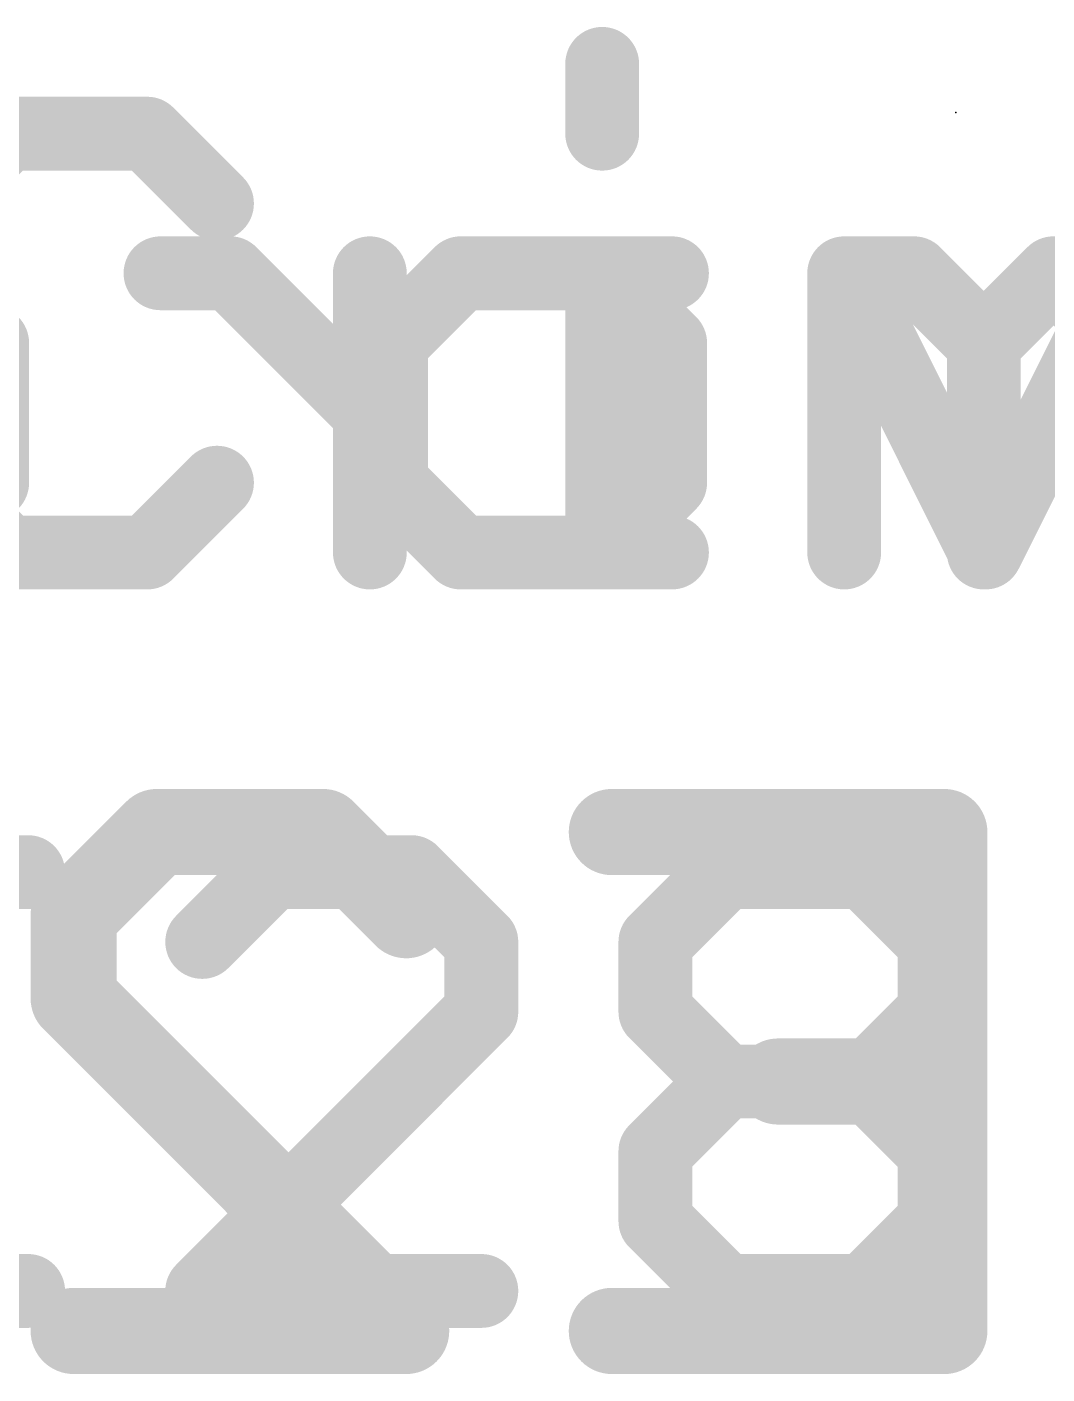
# Model space of a CAD drawing. Extents: x -34 to 73, y -25 to 33.
# Drawn here: x 16.751 to 18.857, y 18.574 to 21.354 of the extents above; entities that cross this region are included whole.
import ezdxf

# ---------------------------------------------------------------- set-up
doc = ezdxf.new("R2010")
doc.units = 0
for name, color, linetype in [('21', 41, 'CONTINUOUS'), ('22', 40, 'CONTINUOUS'), ('24', 53, 'CONTINUOUS')]:
    doc.layers.add(name, color=color, linetype=linetype)

msp = doc.modelspace()

# ---------------------------------------------------------------- linework, layer by layer
at = {"layer": '21', "const_width": 0.1524}
for points in [[(16.7114, 21.1335), (16.5673, 20.9895)], [(16.9995, 21.1335), (16.7114, 21.1335)], [(17.1435, 20.9895), (16.9995, 21.1335)], [(17.6469, 20.8454), (17.5028, 20.7014)], [(17.935, 20.8454), (17.6469, 20.8454)], [(18.079, 20.7014), (17.935, 20.8454)], [(18.4383, 20.2692), (18.4383, 20.8454)], [(18.4383, 20.8454), (18.5824, 20.8454)], [(18.5824, 20.8454), (18.7265, 20.7014)], [(18.7265, 20.7014), (18.8705, 20.8454)], [(18.8705, 20.8454), (19.0146, 20.7014)], [(17.5028, 20.7014), (17.5028, 20.4133)], [(18.079, 20.4133), (18.079, 20.7014)], [(18.7265, 20.7014), (18.7265, 20.2692)], [(16.5673, 20.4133), (16.7114, 20.2692)], [(16.9995, 20.2692), (17.1435, 20.4133)], [(17.5028, 20.4133), (17.6469, 20.2692)], [(17.935, 20.2692), (18.079, 20.4133)], [(16.7114, 20.2692), (16.9995, 20.2692)], [(17.6469, 20.2692), (17.935, 20.2692)], [(16.7537, 19.6095), (16.1775, 19.6095)], [(17.2571, 19.6095), (17.113, 19.4655)], [(17.5452, 19.6095), (17.2571, 19.6095)], [(17.6893, 19.4655), (17.5452, 19.6095)], [(18.0485, 19.4655), (18.1926, 19.6095)], [(18.1926, 19.6095), (18.4807, 19.6095)], [(18.4807, 19.6095), (18.6248, 19.4655)], [(17.6893, 19.3214), (17.6893, 19.4655)], [(18.0485, 19.3214), (18.0485, 19.4655)], [(18.6248, 19.4655), (18.6248, 19.3214)], [(17.113, 18.7452), (17.6893, 19.3214)], [(18.1926, 19.1774), (18.0485, 19.3214)], [(18.6248, 19.3214), (18.4807, 19.1774)], [(18.0485, 19.0333), (18.1926, 19.1774)], [(18.1926, 19.1774), (18.4807, 19.1774)], [(18.4807, 19.1774), (18.6248, 19.0333)], [(18.0485, 18.8893), (18.0485, 19.0333)], [(18.6248, 19.0333), (18.6248, 18.8893)], [(18.1926, 18.7452), (18.0485, 18.8893)], [(18.6248, 18.8893), (18.4807, 18.7452)], [(16.1775, 18.7452), (16.7537, 18.7452)], [(17.6893, 18.7452), (17.113, 18.7452)], [(18.4807, 18.7452), (18.1926, 18.7452)]]:
    msp.add_lwpolyline(points, dxfattribs=at)
at = {"layer": '21', "const_width": 0.0762}
for points in [[(16.7383, 21.1066, 1), (16.6844, 21.1605)], [(17.0264, 21.1605, 1), (16.9725, 21.1066)], [(16.9995, 21.0954, 1), (16.9995, 21.1716)], [(17.1166, 20.9625, 1), (17.1705, 21.0164)], [(17.6469, 20.8835, 1), (17.6469, 20.8073)], [(17.6738, 20.8185, 1), (17.6199, 20.8724)], [(17.9619, 20.8724, 1), (17.908, 20.8185)], [(17.935, 20.8073, 1), (17.935, 20.8835)], [(18.4764, 20.8454, 1), (18.4002, 20.8454)], [(18.4383, 20.8835, 1), (18.4383, 20.8073)], [(18.6093, 20.8724, 1), (18.5555, 20.8185)], [(18.5824, 20.8073, 1), (18.5824, 20.8835)], [(18.8975, 20.8724, 1), (18.8436, 20.8185)], [(18.8975, 20.8185, 1), (18.8436, 20.8724)], [(17.5409, 20.7014, 1), (17.4647, 20.7014)], [(18.1171, 20.7014, 1), (18.0409, 20.7014)], [(18.7646, 20.7014, 1), (18.6884, 20.7014)], [(17.4759, 20.7283, 1), (17.5298, 20.6744)], [(18.0521, 20.6744, 1), (18.106, 20.7283)], [(18.6995, 20.7283, 1), (18.7534, 20.6744)], [(18.6995, 20.6744, 1), (18.7534, 20.7283)], [(17.1705, 20.3863, 1), (17.1166, 20.4402)], [(17.5298, 20.4402, 1), (17.4759, 20.3863)], [(18.106, 20.3863, 1), (18.0521, 20.4402)], [(17.4647, 20.4133, 1), (17.5409, 20.4133)], [(18.0409, 20.4133, 1), (18.1171, 20.4133)], [(16.6844, 20.2423, 1), (16.7383, 20.2961)], [(16.9725, 20.2961, 1), (17.0264, 20.2423)], [(16.9995, 20.2311, 1), (16.9995, 20.3073)], [(17.6469, 20.3073, 1), (17.6469, 20.2311)], [(17.6199, 20.2423, 1), (17.6738, 20.2961)], [(17.908, 20.2961, 1), (17.9619, 20.2423)], [(17.935, 20.2311, 1), (17.935, 20.3073)], [(18.4002, 20.2692, 1), (18.4764, 20.2692)], [(18.6884, 20.2692, 1), (18.7646, 20.2692)], [(16.7537, 19.5714, 1), (16.7537, 19.6476)], [(17.2571, 19.6476, 1), (17.2571, 19.5714)], [(17.284, 19.5826, 1), (17.2301, 19.6365)], [(17.5721, 19.6365, 1), (17.5183, 19.5826)], [(17.5452, 19.5714, 1), (17.5452, 19.6476)], [(18.1926, 19.6476, 1), (18.1926, 19.5714)], [(18.2195, 19.5826, 1), (18.1657, 19.6365)], [(18.5077, 19.6365, 1), (18.4538, 19.5826)], [(18.4807, 19.5714, 1), (18.4807, 19.6476)], [(17.0861, 19.4924, 1), (17.14, 19.4385)], [(17.7274, 19.4655, 1), (17.6512, 19.4655)], [(17.6623, 19.4385, 1), (17.7162, 19.4924)], [(18.0866, 19.4655, 1), (18.0104, 19.4655)], [(18.0216, 19.4924, 1), (18.0755, 19.4385)], [(18.6629, 19.4655, 1), (18.5867, 19.4655)], [(18.5978, 19.4385, 1), (18.6517, 19.4924)], [(17.7162, 19.2945, 1), (17.6623, 19.3484)], [(18.0755, 19.3484, 1), (18.0216, 19.2945)], [(18.6517, 19.2945, 1), (18.5978, 19.3484)], [(17.6512, 19.3214, 1), (17.7274, 19.3214)], [(18.0104, 19.3214, 1), (18.0866, 19.3214)], [(18.5867, 19.3214, 1), (18.6629, 19.3214)], [(18.1926, 19.2155, 1), (18.1926, 19.1393)], [(18.2195, 19.1504, 1), (18.1657, 19.2043)], [(18.1657, 19.1504, 1), (18.2195, 19.2043)], [(18.5077, 19.2043, 1), (18.4538, 19.1504)], [(18.4538, 19.2043, 1), (18.5077, 19.1504)], [(18.4807, 19.1393, 1), (18.4807, 19.2155)], [(18.0866, 19.0333, 1), (18.0104, 19.0333)], [(18.6629, 19.0333, 1), (18.5867, 19.0333)], [(18.0216, 19.0603, 1), (18.0755, 19.0064)], [(18.5978, 19.0064, 1), (18.6517, 19.0603)], [(18.0755, 18.9162, 1), (18.0216, 18.8623)], [(18.6517, 18.8623, 1), (18.5978, 18.9162)], [(18.0104, 18.8893, 1), (18.0866, 18.8893)], [(18.5867, 18.8893, 1), (18.6629, 18.8893)], [(16.7537, 18.7071, 1), (16.7537, 18.7833)], [(17.113, 18.7833, 1), (17.113, 18.7071)], [(17.6893, 18.7071, 1), (17.6893, 18.7833)], [(18.1926, 18.7833, 1), (18.1926, 18.7071)], [(18.4807, 18.7071, 1), (18.4807, 18.7833)], [(17.0861, 18.7721, 1), (17.14, 18.7183)], [(18.1657, 18.7183, 1), (18.2195, 18.7721)], [(18.4538, 18.7721, 1), (18.5077, 18.7183)]]:
    msp.add_lwpolyline(points, format="xyb", dxfattribs=at)
at = {"layer": '22'}
for points, const_width in [([(17.9387, 21.2776), (17.9387, 21.1335)], 0.1524), ([(16.5354, 20.8454), (16.6795, 20.7014)], 0.1524), ([(17.171, 20.8454), (17.0269, 20.8454)], 0.1524), ([(17.4591, 20.5573), (17.171, 20.8454)], 0.1524), ([(17.4591, 20.2692), (17.4591, 20.8454)], 0.1524), ([(18.0828, 20.8454), (17.9387, 20.8454)], 0.1524), ([(17.9387, 20.8454), (17.9387, 20.2692)], 0.1524), ([(18.7302, 20.2692), (18.4421, 20.8454)], 0.1524), ([(19.0183, 20.8454), (18.7302, 20.2692)], 0.1524), ([(16.6795, 20.7014), (16.6795, 20.4133)], 0.1524), ([(16.6795, 20.4133), (16.5354, 20.2692)], 0.1524), ([(18.0828, 20.2692), (17.7946, 20.2692)], 0.1524), ([(16.8477, 19.5206), (17.0193, 19.6922)], 0.1778), ([(17.0193, 19.6922), (17.3625, 19.6922)], 0.1778), ([(17.3625, 19.6922), (17.5341, 19.5206)], 0.1778), ([(17.9586, 19.6922), (18.645, 19.6922)], 0.1778), ([(18.645, 19.6922), (18.645, 18.6626)], 0.1778), ([(16.8477, 19.349), (16.8477, 19.5206)], 0.1778), ([(17.5341, 18.6626), (16.8477, 19.349)], 0.1778), ([(18.645, 19.1774), (18.3018, 19.1774)], 0.1778), ([(16.8477, 18.6626), (17.5341, 18.6626)], 0.1778), ([(18.645, 18.6626), (17.9586, 18.6626)], 0.1778)]:
    msp.add_lwpolyline(points, dxfattribs=dict(at, const_width=const_width))
for points, const_width in [([(17.9768, 21.2776, 1), (17.9006, 21.2776)], 0.0762), ([(17.9006, 21.1335, 1), (17.9768, 21.1335)], 0.0762), ([(17.0269, 20.8835, 1), (17.0269, 20.8073)], 0.0762), ([(17.1979, 20.8724, 1), (17.144, 20.8185)], 0.0762), ([(17.171, 20.8073, 1), (17.171, 20.8835)], 0.0762), ([(17.4972, 20.8454, 1), (17.421, 20.8454)], 0.0762), ([(17.9387, 20.8835, 1), (17.9387, 20.8073)], 0.0762), ([(17.9768, 20.8454, 1), (17.9006, 20.8454)], 0.0762), ([(18.0828, 20.8073, 1), (18.0828, 20.8835)], 0.0762), ([(18.4761, 20.8625, 1), (18.408, 20.8284)], 0.0762), ([(16.7176, 20.7014, 1), (16.6414, 20.7014)], 0.0762), ([(16.6525, 20.6744, 1), (16.7064, 20.7283)], 0.0762), ([(17.4321, 20.5304, 1), (17.486, 20.5843)], 0.0762), ([(16.7064, 20.3863, 1), (16.6525, 20.4402)], 0.0762), ([(16.6414, 20.4133, 1), (16.7176, 20.4133)], 0.0762), ([(17.7946, 20.3073, 1), (17.7946, 20.2311)], 0.0762), ([(18.0828, 20.2311, 1), (18.0828, 20.3073)], 0.0762), ([(18.6961, 20.2862, 1), (18.7642, 20.2522)], 0.0762), ([(18.6961, 20.2522, 1), (18.7642, 20.2862)], 0.0762), ([(17.421, 20.2692, 1), (17.4972, 20.2692)], 0.0762), ([(17.9006, 20.2692, 1), (17.9768, 20.2692)], 0.0762), ([(17.0193, 19.7367, 1), (17.0193, 19.6478)], 0.0889), ([(17.0507, 19.6608, 1), (16.9879, 19.7237)], 0.0889), ([(17.3939, 19.7237, 1), (17.3311, 19.6608)], 0.0889), ([(17.3625, 19.6478, 1), (17.3625, 19.7367)], 0.0889), ([(17.9586, 19.7367, 1), (17.9586, 19.6478)], 0.0889), ([(18.6895, 19.6922, 1), (18.6006, 19.6922)], 0.0889), ([(18.645, 19.6478, 1), (18.645, 19.7367)], 0.0889), ([(16.8922, 19.5206, 1), (16.8032, 19.5206)], 0.0889), ([(16.8163, 19.5521, 1), (16.8791, 19.4892)], 0.0889), ([(17.5027, 19.4892, 1), (17.5655, 19.5521)], 0.0889), ([(16.8791, 19.3805, 1), (16.8163, 19.3176)], 0.0889), ([(16.8032, 19.349, 1), (16.8922, 19.349)], 0.0889), ([(18.3018, 19.2219, 1), (18.3018, 19.133)], 0.0889), ([(18.645, 19.133, 1), (18.645, 19.2219)], 0.0889), ([(16.8477, 18.7071, 1), (16.8477, 18.6182)], 0.0889), ([(17.5027, 18.6312, 1), (17.5655, 18.6941)], 0.0889), ([(17.5341, 18.6182, 1), (17.5341, 18.7071)], 0.0889), ([(17.9586, 18.7071, 1), (17.9586, 18.6182)], 0.0889), ([(18.645, 18.6182, 1), (18.645, 18.7071)], 0.0889), ([(18.6006, 18.6626, 1), (18.6895, 18.6626)], 0.0889)]:
    msp.add_lwpolyline(points, format="xyb", dxfattribs=dict(at, const_width=const_width))
at = {"layer": '24'}
msp.add_point((18.669, 21.1773), dxfattribs=at)

doc.saveas('drawing.dxf')
